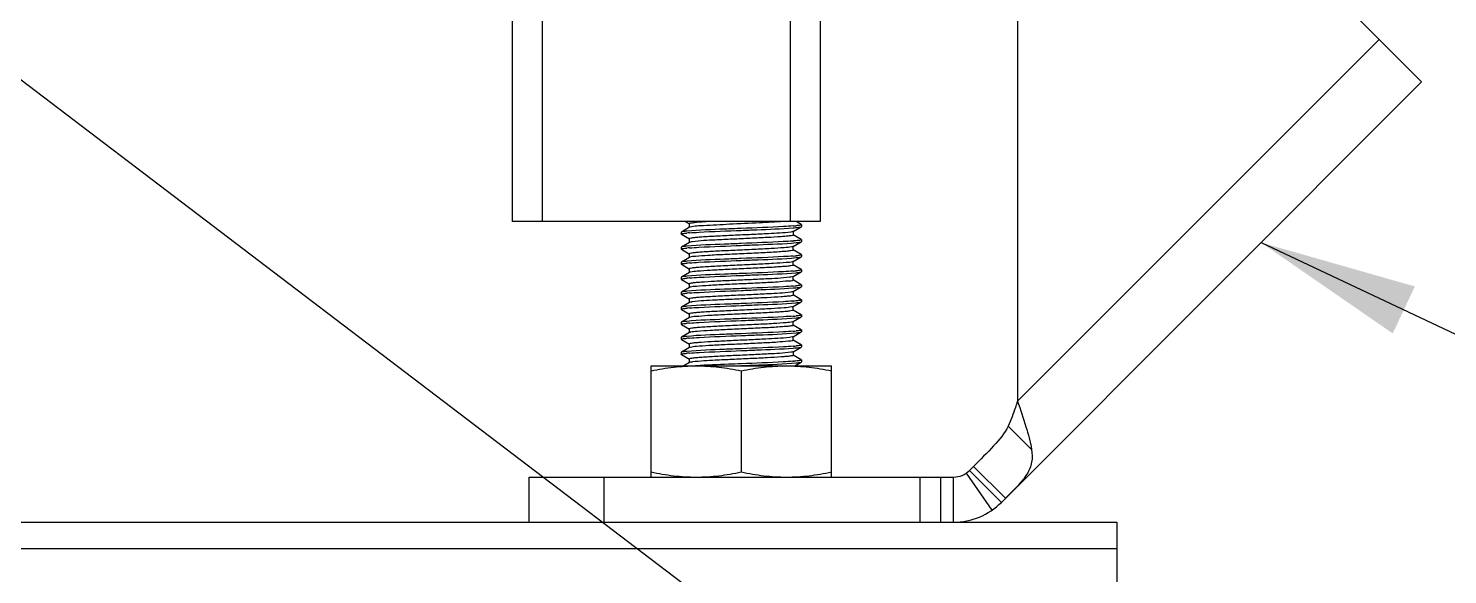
# Model space of a CAD drawing. Extents: x -1396510 to 1250330, y -1892470 to 1623980.
# Drawn here: x -1167623 to -1166724, y -63098 to -62752 of the extents above; entities that cross this region are included whole.
import ezdxf

# ---------------------------------------------------------------- set-up
doc = ezdxf.new("R2010")
doc.units = 0
doc.header["$LTSCALE"] = 1000
doc.header["$MEASUREMENT"] = 0
doc.styles.get("Standard").update_dxf_attribs({"font": 'gbenor.shx', "bigfont": 'gbcbig.shx'})
doc.dimstyles.get("Standard").update_dxf_attribs({"dimscale": 100, "dimtxt": 3.5, "dimasz": 1, "dimexe": 2.5, "dimexo": 3, "dimgap": 1.5, "dimtad": 1, "dimdec": 0, "dimzin": 0, "dimdsep": 46, "dimtxsty": 'Standard', "dimblk": 'ARCHTICK', "dimcen": 0.09, "dimadec": 0, "dimazin": 0, "dimtfac": 1, "dimtdec": 0, "dimtix": 1, "dimtmove": 2, "dimatfit": 3, "dimfxl": 0, "dimtolj": 1, "dimtzin": 0, "dimarcsym": 0})

# ---------------------------------------------------------------- blocks, each defined once
blk = doc.blocks.new('_ArchTick')
at = {"color": 0, "linetype": 'ByBlock', "const_width": 0.4}
blk.add_lwpolyline([(-0.5, -0.5), (0.5, 0.5)], dxfattribs=at)

msp = doc.modelspace()

# ---------------------------------------------------------------- linework, layer by layer
at = {"linetype": 'Continuous'}
for p, q in [((-1167316.59, -61271.79), (-1167316.59, -62874.07)), ((-1167297.55, -61271.79), (-1167297.55, -62874.07)), ((-1167140.48, -61271.79), (-1167140.48, -62874.07)), ((-1167121.44, -61271.79), (-1167121.44, -62874.07)), ((-1166740.4, -62785.66), (-1166874.55, -62651.51)), ((-1166996.43, -62701.99), (-1166996.43, -62987.84)), ((-1166996.43, -62987.84), (-1166767.33, -62758.73)), ((-1166740.4, -62785.66), (-1167006.66, -63051.92)), ((-1167121.44, -62874.07), (-1167316.59, -62874.07)), ((-1167206.91, -62874.07), (-1167204.24, -62875.62)), ((-1167204.34, -62875.5), (-1167204.34, -62877.88)), ((-1167133.43, -62875.99), (-1167136.74, -62874.07)), ((-1167133.43, -62875.99), (-1167133.34, -62876.1)), ((-1167133.34, -62876.1), (-1167133.34, -62877.29)), ((-1167209.4, -62880.75), (-1167209.49, -62880.86)), ((-1167209.49, -62880.86), (-1167209.49, -62882.05)), ((-1167209.4, -62882.15), (-1167209.49, -62882.05)), ((-1167204.24, -62877.76), (-1167209.4, -62880.75)), ((-1167209.4, -62882.15), (-1167204.24, -62885.14)), ((-1167204.34, -62885.02), (-1167204.34, -62887.4)), ((-1167138.59, -62880.38), (-1167133.43, -62877.39)), ((-1167133.43, -62885.51), (-1167138.59, -62882.52)), ((-1167138.49, -62880.26), (-1167138.49, -62882.64)), ((-1167133.43, -62877.39), (-1167133.34, -62877.29)), ((-1167209.4, -62890.27), (-1167209.49, -62890.38)), ((-1167209.49, -62890.38), (-1167209.49, -62891.57)), ((-1167209.4, -62891.67), (-1167209.49, -62891.57)), ((-1167204.24, -62887.28), (-1167209.4, -62890.27)), ((-1167209.4, -62891.67), (-1167204.24, -62894.66)), ((-1167138.59, -62889.9), (-1167133.43, -62886.91)), ((-1167133.43, -62895.03), (-1167138.59, -62892.04)), ((-1167138.49, -62892.16), (-1167138.49, -62889.78)), ((-1167133.43, -62885.51), (-1167133.34, -62885.62)), ((-1167133.43, -62886.91), (-1167133.34, -62886.81)), ((-1167133.34, -62885.62), (-1167133.34, -62886.81)), ((-1167209.4, -62899.79), (-1167209.49, -62899.9)), ((-1167209.49, -62899.9), (-1167209.49, -62901.09)), ((-1167209.4, -62901.19), (-1167209.49, -62901.08)), ((-1167204.24, -62896.8), (-1167209.4, -62899.79)), ((-1167209.4, -62901.19), (-1167204.24, -62904.18)), ((-1167204.34, -62894.54), (-1167204.34, -62896.92)), ((-1167204.12, -62896.74), (-1167204.24, -62896.8)), ((-1167138.59, -62899.42), (-1167133.43, -62896.43)), ((-1167133.43, -62904.55), (-1167138.59, -62901.56)), ((-1167138.49, -62901.68), (-1167138.49, -62899.3)), ((-1167133.43, -62895.03), (-1167133.34, -62895.14)), ((-1167133.43, -62896.43), (-1167133.34, -62896.33)), ((-1167133.34, -62895.14), (-1167133.34, -62896.33)), ((-1167209.4, -62909.31), (-1167209.49, -62909.41)), ((-1167209.49, -62909.41), (-1167209.49, -62910.6)), ((-1167209.4, -62910.71), (-1167209.49, -62910.6)), ((-1167204.24, -62906.32), (-1167209.4, -62909.31)), ((-1167209.4, -62910.71), (-1167204.24, -62913.7)), ((-1167204.34, -62904.06), (-1167204.34, -62906.44)), ((-1167138.59, -62908.94), (-1167138.74, -62909.01)), ((-1167138.59, -62908.94), (-1167133.43, -62905.95)), ((-1167133.43, -62914.07), (-1167138.59, -62911.08)), ((-1167138.49, -62911.2), (-1167138.49, -62908.82)), ((-1167133.43, -62904.55), (-1167133.34, -62904.65)), ((-1167133.43, -62905.95), (-1167133.34, -62905.84)), ((-1167133.34, -62904.65), (-1167133.34, -62905.84)), ((-1167209.4, -62918.83), (-1167209.49, -62918.93)), ((-1167209.49, -62918.93), (-1167209.49, -62920.12)), ((-1167209.4, -62920.23), (-1167209.49, -62920.12)), ((-1167204.24, -62915.84), (-1167209.4, -62918.83)), ((-1167209.4, -62920.23), (-1167204.24, -62923.22)), ((-1167204.34, -62913.58), (-1167204.34, -62915.96)), ((-1167138.59, -62918.46), (-1167133.43, -62915.47)), ((-1167133.43, -62923.59), (-1167138.59, -62920.6)), ((-1167138.49, -62918.34), (-1167138.49, -62920.72)), ((-1167133.43, -62914.07), (-1167133.34, -62914.17)), ((-1167133.43, -62915.47), (-1167133.34, -62915.36)), ((-1167133.34, -62914.17), (-1167133.34, -62915.36)), ((-1167209.4, -62928.35), (-1167209.49, -62928.45)), ((-1167209.49, -62928.45), (-1167209.49, -62929.64)), ((-1167209.4, -62929.75), (-1167209.49, -62929.64)), ((-1167204.24, -62925.36), (-1167209.4, -62928.35)), ((-1167209.4, -62929.75), (-1167204.24, -62932.74)), ((-1167204.34, -62923.1), (-1167204.34, -62925.48)), ((-1167138.59, -62927.98), (-1167133.43, -62924.99)), ((-1167138.49, -62930.24), (-1167138.49, -62927.86)), ((-1167133.43, -62923.59), (-1167133.34, -62923.69)), ((-1167133.43, -62924.99), (-1167133.34, -62924.88)), ((-1167133.34, -62923.69), (-1167133.34, -62924.88)), ((-1167209.4, -62937.87), (-1167209.49, -62937.97)), ((-1167209.49, -62937.97), (-1167209.49, -62939.16)), ((-1167204.24, -62934.88), (-1167209.4, -62937.87)), ((-1167204.34, -62932.62), (-1167204.34, -62935)), ((-1167204.12, -62934.82), (-1167204.24, -62934.88)), ((-1167133.43, -62933.11), (-1167138.59, -62930.12)), ((-1167138.59, -62937.5), (-1167133.43, -62934.51)), ((-1167138.49, -62939.76), (-1167138.49, -62937.38)), ((-1167133.43, -62933.11), (-1167133.34, -62933.21)), ((-1167133.43, -62934.51), (-1167133.34, -62934.4)), ((-1167133.34, -62933.21), (-1167133.34, -62934.4)), ((-1167209.4, -62939.27), (-1167209.49, -62939.16)), ((-1167209.4, -62947.39), (-1167209.49, -62947.49)), ((-1167209.49, -62947.49), (-1167209.49, -62948.68)), ((-1167209.4, -62939.27), (-1167204.24, -62942.26)), ((-1167204.24, -62944.4), (-1167209.4, -62947.39)), ((-1167204.34, -62942.14), (-1167204.34, -62944.52)), ((-1167138.59, -62947.02), (-1167138.74, -62947.08)), ((-1167133.43, -62942.63), (-1167138.59, -62939.64)), ((-1167138.59, -62947.02), (-1167133.43, -62944.03)), ((-1167138.49, -62949.28), (-1167138.49, -62946.9)), ((-1167133.43, -62942.63), (-1167133.34, -62942.73)), ((-1167133.43, -62944.03), (-1167133.34, -62943.92)), ((-1167133.34, -62942.73), (-1167133.34, -62943.92)), ((-1167209.4, -62948.79), (-1167209.49, -62948.68)), ((-1167209.4, -62956.91), (-1167209.49, -62957.01)), ((-1167209.49, -62957.01), (-1167209.49, -62958.2)), ((-1167209.4, -62948.79), (-1167204.24, -62951.78)), ((-1167204.24, -62953.92), (-1167209.4, -62956.91)), ((-1167204.34, -62951.66), (-1167204.34, -62954.04)), ((-1167133.43, -62952.15), (-1167138.59, -62949.16)), ((-1167138.59, -62956.54), (-1167133.43, -62953.55)), ((-1167138.49, -62956.42), (-1167138.49, -62958.8)), ((-1167133.43, -62952.15), (-1167133.34, -62952.25)), ((-1167133.43, -62953.55), (-1167133.34, -62953.44)), ((-1167133.34, -62952.25), (-1167133.34, -62953.44)), ((-1167228.53, -62965.46), (-1167114.3, -62965.46)), ((-1167228.53, -63035.9), (-1167228.53, -62965.46)), ((-1167209.4, -62958.31), (-1167209.49, -62958.2)), ((-1167209.4, -62958.31), (-1167204.24, -62961.3)), ((-1167204.24, -62963.44), (-1167207.73, -62965.46)), ((-1167204.34, -62961.18), (-1167204.34, -62963.56)), ((-1167199.98, -62965.44), (-1167200.37, -62965.46)), ((-1167174.39, -62965.46), (-1167171.42, -62965.34)), ((-1167133.43, -62961.67), (-1167138.59, -62958.68)), ((-1167137.56, -62965.46), (-1167133.43, -62963.07)), ((-1167133.43, -62961.67), (-1167133.34, -62961.77)), ((-1167133.43, -62963.07), (-1167133.34, -62962.96)), ((-1167133.34, -62961.77), (-1167133.34, -62962.96)), ((-1167114.3, -63035.9), (-1167114.3, -62965.46)), ((-1167171.42, -62968.68), (-1167171.42, -63032.69)), ((-1167002.32, -63003.58), (-1166987.53, -63018.37)), ((-1167305.88, -63035.9), (-1167036.95, -63035.9)), ((-1167305.88, -63064.46), (-1167305.88, -63035.9)), ((-1167258.28, -63064.46), (-1167258.28, -63035.9)), ((-1167058.18, -63064.46), (-1167058.18, -63035.9)), ((-1167044.94, -63064.46), (-1167044.94, -63035.9)), ((-1167036.95, -63064.46), (-1167036.95, -63035.9)), ((-1167028.86, -63033.39), (-1167012.69, -63056.93)), ((-1167024.31, -63029.18), (-1167026.86, -63031.72)), ((-1167006.66, -63051.92), (-1167026.86, -63031.72)), ((-1167004.12, -63049.37), (-1167024.31, -63029.18)), ((-1171217.18, -63064.46), (-1166933.43, -63064.46)), ((-1166933.43, -63064.46), (-1166933.43, -63259.61)), ((-1171217.18, -63081.12), (-1166933.43, -63081.12))]:
    msp.add_line(p, q, dxfattribs=at)
for centre, radius, start, end in [((-1167195.79, -62989.97), 109.05, 94.458, 95.31484), ((-1167202.91, -62881.13), 3.63, 105.09328, 106.14132), ((-1167146.48, -62774.85), 102.36, 274.44397, 275.50892), ((-1167195.92, -62997.95), 107.51, 94.45712, 95.35567), ((-1167149.98, -62741.27), 145.6, 274.42336, 274.54964), ((-1167195.94, -63007.29), 107.33, 94.45625, 95.36226), ((-1167146.49, -62793.76), 102.49, 274.44134, 275.50804), ((-1167195.84, -63017.91), 108.44, 94.45712, 95.33108), ((-1167146.53, -62802.75), 103.02, 274.4466, 275.48828), ((-1167195.79, -63028.04), 109.05, 94.458, 95.31484), ((-1167202.91, -62919.21), 3.63, 105.09328, 106.14132), ((-1167146.48, -62812.92), 102.36, 274.44397, 275.50892), ((-1167195.92, -63036.03), 107.51, 94.45712, 95.35567), ((-1167149.98, -62779.34), 145.6, 274.42336, 274.54964), ((-1167195.94, -63045.37), 107.33, 94.45625, 95.36226), ((-1167146.49, -62831.84), 102.49, 274.44134, 275.50804), ((-1167195.84, -63055.99), 108.44, 94.45712, 95.33108), ((-1167146.53, -62840.82), 103.02, 274.4466, 275.48828), ((-1167202.91, -62957.28), 3.63, 105.09328, 106.14132), ((-1167146.48, -62851), 102.36, 274.44397, 275.50892), ((-1167195.79, -63066.12), 109.05, 94.458, 95.31484), ((-1167149.98, -62817.42), 145.6, 274.42336, 274.54964), ((-1167036.95, -63021.63), 14.28, 270, 315.00006), ((-1167036.95, -63021.63), 42.84, 270, 315.00006)]:
    msp.add_arc(centre, radius, start, end, dxfattribs=at)
for points, knots in [([(-1167190.78, -62874.07), (-1167192.67, -62874.18), (-1167195.9, -62874.42), (-1167200.44, -62874.64), (-1167202.52, -62875.14), (-1167204.34, -62875.18), (-1167204.34, -62875.5)], [0, 0, 0, 0, 0.415981, 0.731164, 0.928613, 1, 1, 1, 1]), ([(-1167144.79, -62874.07), (-1167149.82, -62874.47), (-1167161.19, -62875.06), (-1167178.08, -62875.71), (-1167192.65, -62876.75), (-1167201.11, -62876.88), (-1167203.86, -62877.62)], [0, 0, 0, 0, 0.256105, 0.576785, 0.855532, 1, 1, 1, 1]), ([(-1167133.34, -62876.1), (-1167133.34, -62876.14), (-1167133.47, -62876.24), (-1167133.59, -62876.27), (-1167133.68, -62876.3)], [0, 0, 0, 0, 0.324871, 1, 1, 1, 1]), ([(-1167209.49, -62882.05), (-1167209.49, -62881.99), (-1167209.31, -62881.88), (-1167209.16, -62881.84), (-1167209.05, -62881.82)], [0, 0, 0, 0, 0.313847, 1, 1, 1, 1]), ([(-1167205.92, -62880.19), (-1167206.36, -62880.24), (-1167207.51, -62880.4), (-1167208.77, -62880.39), (-1167209.4, -62880.75)], [0, 0, 0, 0, 0.37952, 1, 1, 1, 1]), ([(-1167209.05, -62881.82), (-1167208.88, -62881.77), (-1167207.84, -62881.57), (-1167206.78, -62881.47), (-1167205.89, -62881.38)], [0, 0, 0, 0, 0.163234, 1, 1, 1, 1]), ([(-1167171.42, -62878.48), (-1167174.97, -62878.62), (-1167186.47, -62879.11), (-1167197.99, -62879.45), (-1167205.92, -62880.19)], [0, 0, 0, 0, 0.308576, 1, 1, 1, 1]), ([(-1167140.06, -62880.73), (-1167144.71, -62881.43), (-1167153.04, -62881.71), (-1167165.18, -62882.37), (-1167176.3, -62882.86), (-1167186.78, -62883.37), (-1167194.61, -62883.79), (-1167199.47, -62884.19), (-1167202.09, -62884.41), (-1167203.34, -62884.69), (-1167204.34, -62884.83), (-1167204.34, -62885.02)], [0, 0, 0, 0, 0.218787, 0.386207, 0.566108, 0.736243, 0.875583, 0.928118, 0.966979, 0.991, 1, 1, 1, 1]), ([(-1167204.27, -62881.24), (-1167202.25, -62881.08), (-1167191.31, -62880.42), (-1167180.35, -62880.02), (-1167171.42, -62879.67)], [0, 0, 0, 0, 0.184575, 1, 1, 1, 1]), ([(-1167203.92, -62877.64), (-1167203.98, -62877.66), (-1167204.09, -62877.69), (-1167204.19, -62877.74), (-1167204.24, -62877.76)], [0, 0, 0, 0, 0.572041, 1, 1, 1, 1]), ([(-1167138.49, -62882.64), (-1167138.49, -62882.83), (-1167139.46, -62882.97), (-1167140.68, -62883.24), (-1167143.23, -62883.46), (-1167147.97, -62883.85), (-1167155.63, -62884.27), (-1167165.92, -62884.78), (-1167176.91, -62885.26), (-1167189.12, -62885.9), (-1167197.56, -62886.23), (-1167202.35, -62886.87)], [0, 0, 0, 0, 0.00884, 0.032379, 0.070466, 0.122006, 0.258971, 0.426878, 0.605536, 0.773444, 1, 1, 1, 1]), ([(-1167138.55, -62876.9), (-1167140.56, -62877.06), (-1167151.51, -62877.72), (-1167162.48, -62878.12), (-1167171.42, -62878.48)], [0, 0, 0, 0, 0.184436, 1, 1, 1, 1]), ([(-1167171.42, -62879.67), (-1167168.16, -62879.54), (-1167157.21, -62879.08), (-1167146.26, -62878.69), (-1167138.6, -62878.09)], [0, 0, 0, 0, 0.297863, 1, 1, 1, 1]), ([(-1167138.59, -62880.38), (-1167138.66, -62880.42), (-1167139.14, -62880.6), (-1167139.64, -62880.67), (-1167140.06, -62880.73)], [0, 0, 0, 0, 0.147905, 1, 1, 1, 1]), ([(-1167138.6, -62878.09), (-1167137.41, -62878), (-1167135.72, -62877.76), (-1167133.91, -62877.67), (-1167133.43, -62877.39)], [0, 0, 0, 0, 0.683734, 1, 1, 1, 1]), ([(-1167133.68, -62876.3), (-1167133.83, -62876.34), (-1167134.81, -62876.55), (-1167135.81, -62876.65), (-1167136.65, -62876.73)], [0, 0, 0, 0, 0.157623, 1, 1, 1, 1]), ([(-1167209.49, -62891.57), (-1167209.49, -62891.52), (-1167209.34, -62891.41), (-1167209.21, -62891.38), (-1167209.11, -62891.35)], [0, 0, 0, 0, 0.318631, 1, 1, 1, 1]), ([(-1167205.89, -62889.71), (-1167206.34, -62889.75), (-1167207.5, -62889.92), (-1167208.77, -62889.9), (-1167209.4, -62890.27)], [0, 0, 0, 0, 0.379704, 1, 1, 1, 1]), ([(-1167209.11, -62891.35), (-1167208.95, -62891.3), (-1167207.9, -62891.09), (-1167206.84, -62890.99), (-1167205.96, -62890.91)], [0, 0, 0, 0, 0.159226, 1, 1, 1, 1]), ([(-1167171.42, -62888), (-1167174.96, -62888.14), (-1167186.46, -62888.63), (-1167197.97, -62888.97), (-1167205.89, -62889.71)], [0, 0, 0, 0, 0.308379, 1, 1, 1, 1]), ([(-1167139.38, -62890.13), (-1167140.96, -62890.45), (-1167145.36, -62890.78), (-1167153.35, -62891.31), (-1167163.71, -62891.81), (-1167175.08, -62892.33), (-1167185.94, -62892.84), (-1167194.11, -62893.28), (-1167199.21, -62893.68), (-1167201.97, -62893.91), (-1167203.28, -62894.2), (-1167204.34, -62894.34), (-1167204.34, -62894.54)], [0, 0, 0, 0, 0.074051, 0.202548, 0.368862, 0.551322, 0.726125, 0.870472, 0.925123, 0.96561, 0.990669, 1, 1, 1, 1]), ([(-1167204.28, -62890.76), (-1167202.26, -62890.6), (-1167191.31, -62889.94), (-1167180.35, -62889.54), (-1167171.42, -62889.19)], [0, 0, 0, 0, 0.184524, 1, 1, 1, 1]), ([(-1167202.35, -62886.87), (-1167202.58, -62886.9), (-1167203.21, -62887.01), (-1167203.88, -62887.07), (-1167204.24, -62887.28)], [0, 0, 0, 0, 0.360643, 1, 1, 1, 1]), ([(-1167138.49, -62892.16), (-1167138.49, -62892.38), (-1167139.64, -62892.5), (-1167141.05, -62892.82), (-1167144.03, -62893.05), (-1167149.49, -62893.47), (-1167158.17, -62893.92), (-1167169.59, -62894.45), (-1167181.28, -62895.01), (-1167191.61, -62895.45), (-1167198.99, -62896.15), (-1167202.95, -62896.28), (-1167204.12, -62896.74)], [0, 0, 0, 0, 0.009911, 0.036684, 0.079861, 0.138026, 0.290611, 0.473012, 0.659513, 0.823824, 0.942824, 1, 1, 1, 1]), ([(-1167138.76, -62886.43), (-1167140.78, -62886.59), (-1167151.66, -62887.24), (-1167162.55, -62887.64), (-1167171.42, -62888)], [0, 0, 0, 0, 0.18595, 1, 1, 1, 1]), ([(-1167171.42, -62889.19), (-1167167.81, -62889.04), (-1167156.22, -62888.54), (-1167144.61, -62888.22), (-1167136.65, -62887.44)], [0, 0, 0, 0, 0.310578, 1, 1, 1, 1]), ([(-1167138.59, -62889.9), (-1167138.69, -62889.95), (-1167138.95, -62890.04), (-1167139.21, -62890.1), (-1167139.38, -62890.13)], [0, 0, 0, 0, 0.388593, 1, 1, 1, 1]), ([(-1167134.63, -62886.01), (-1167134.87, -62886.05), (-1167136.14, -62886.22), (-1167137.41, -62886.33), (-1167138.44, -62886.41)], [0, 0, 0, 0, 0.190828, 1, 1, 1, 1]), ([(-1167136.65, -62887.44), (-1167136.24, -62887.4), (-1167135.18, -62887.25), (-1167134.01, -62887.25), (-1167133.43, -62886.91)], [0, 0, 0, 0, 0.377935, 1, 1, 1, 1]), ([(-1167133.34, -62885.62), (-1167133.34, -62885.66), (-1167133.77, -62885.98), (-1167134.22, -62885.95), (-1167134.63, -62886.01)], [0, 0, 0, 0, 0.093121, 1, 1, 1, 1]), ([(-1167209.49, -62901.08), (-1167209.49, -62901.03), (-1167209.32, -62900.92), (-1167209.17, -62900.89), (-1167209.06, -62900.86)], [0, 0, 0, 0, 0.315061, 1, 1, 1, 1]), ([(-1167205.96, -62899.24), (-1167206.4, -62899.28), (-1167207.53, -62899.44), (-1167208.78, -62899.43), (-1167209.4, -62899.79)], [0, 0, 0, 0, 0.37931, 1, 1, 1, 1]), ([(-1167209.06, -62900.86), (-1167208.9, -62900.81), (-1167207.87, -62900.61), (-1167206.83, -62900.51), (-1167205.97, -62900.43)], [0, 0, 0, 0, 0.163145, 1, 1, 1, 1]), ([(-1167171.42, -62897.52), (-1167174.97, -62897.66), (-1167186.49, -62898.15), (-1167198.02, -62898.49), (-1167205.96, -62899.24)], [0, 0, 0, 0, 0.308852, 1, 1, 1, 1]), ([(-1167138.89, -62899.54), (-1167140.21, -62899.93), (-1167144.3, -62900.17), (-1167151.91, -62900.78), (-1167162.26, -62901.25), (-1167173.85, -62901.79), (-1167185.09, -62902.32), (-1167193.6, -62902.76), (-1167198.94, -62903.18), (-1167201.85, -62903.41), (-1167203.22, -62903.72), (-1167204.34, -62903.85), (-1167204.34, -62904.06)], [0, 0, 0, 0, 0.062951, 0.18524, 0.350271, 0.535399, 0.715185, 0.864922, 0.92187, 0.964113, 0.990297, 1, 1, 1, 1]), ([(-1167204.27, -62900.28), (-1167202.26, -62900.12), (-1167191.31, -62899.46), (-1167180.35, -62899.06), (-1167171.42, -62898.71)], [0, 0, 0, 0, 0.18453, 1, 1, 1, 1]), ([(-1167138.49, -62901.68), (-1167138.49, -62901.89), (-1167139.58, -62902.02), (-1167140.92, -62902.32), (-1167143.76, -62902.55), (-1167148.97, -62902.96), (-1167157.32, -62903.4), (-1167168.36, -62903.92), (-1167179.85, -62904.45), (-1167190.21, -62904.94), (-1167198.02, -62905.5), (-1167202.27, -62905.8), (-1167203.72, -62906.15)], [0, 0, 0, 0, 0.00951, 0.035123, 0.076469, 0.132247, 0.279239, 0.456494, 0.640275, 0.805971, 0.931424, 1, 1, 1, 1]), ([(-1167138.55, -62895.94), (-1167140.57, -62896.1), (-1167151.52, -62896.76), (-1167162.48, -62897.16), (-1167171.42, -62897.52)], [0, 0, 0, 0, 0.184477, 1, 1, 1, 1]), ([(-1167171.42, -62898.71), (-1167167.82, -62898.56), (-1167156.24, -62898.07), (-1167144.64, -62897.74), (-1167136.68, -62896.96)], [0, 0, 0, 0, 0.310323, 1, 1, 1, 1]), ([(-1167138.59, -62899.42), (-1167138.63, -62899.44), (-1167138.73, -62899.49), (-1167138.83, -62899.52), (-1167138.89, -62899.54)], [0, 0, 0, 0, 0.430479, 1, 1, 1, 1]), ([(-1167136.68, -62896.96), (-1167136.27, -62896.92), (-1167135.19, -62896.77), (-1167134.02, -62896.77), (-1167133.43, -62896.43)], [0, 0, 0, 0, 0.378132, 1, 1, 1, 1]), ([(-1167133.7, -62895.34), (-1167133.85, -62895.39), (-1167134.82, -62895.59), (-1167135.82, -62895.69), (-1167136.65, -62895.77)], [0, 0, 0, 0, 0.159145, 1, 1, 1, 1]), ([(-1167133.34, -62895.14), (-1167133.34, -62895.18), (-1167133.48, -62895.28), (-1167133.6, -62895.32), (-1167133.7, -62895.34)], [0, 0, 0, 0, 0.322656, 1, 1, 1, 1]), ([(-1167209.49, -62910.6), (-1167209.49, -62910.56), (-1167209.33, -62910.45), (-1167209.2, -62910.41), (-1167209.1, -62910.39)], [0, 0, 0, 0, 0.317967, 1, 1, 1, 1]), ([(-1167205.97, -62908.76), (-1167206.4, -62908.8), (-1167207.54, -62908.96), (-1167208.78, -62908.95), (-1167209.4, -62909.31)], [0, 0, 0, 0, 0.379296, 1, 1, 1, 1]), ([(-1167209.1, -62910.39), (-1167208.93, -62910.34), (-1167207.88, -62910.13), (-1167206.81, -62910.03), (-1167205.92, -62909.94)], [0, 0, 0, 0, 0.159617, 1, 1, 1, 1]), ([(-1167171.42, -62907.03), (-1167174.97, -62907.18), (-1167186.49, -62907.67), (-1167198.03, -62908.01), (-1167205.97, -62908.76)], [0, 0, 0, 0, 0.308927, 1, 1, 1, 1]), ([(-1167140.94, -62909.41), (-1167145.86, -62910.01), (-1167154.4, -62910.37), (-1167166.67, -62910.99), (-1167177.52, -62911.47), (-1167187.62, -62911.97), (-1167195.1, -62912.38), (-1167199.73, -62912.77), (-1167202.21, -62912.99), (-1167203.4, -62913.25), (-1167204.34, -62913.4), (-1167204.34, -62913.58)], [0, 0, 0, 0, 0.234088, 0.402448, 0.579889, 0.745639, 0.880314, 0.930897, 0.968237, 0.991317, 1, 1, 1, 1]), ([(-1167204.27, -62909.8), (-1167202.25, -62909.64), (-1167191.31, -62908.98), (-1167180.35, -62908.58), (-1167171.42, -62908.22)], [0, 0, 0, 0, 0.184554, 1, 1, 1, 1]), ([(-1167203.72, -62906.15), (-1167203.83, -62906.17), (-1167204, -62906.22), (-1167204.17, -62906.28), (-1167204.24, -62906.32)], [0, 0, 0, 0, 0.59312, 1, 1, 1, 1]), ([(-1167138.59, -62911.32), (-1167139.47, -62911.84), (-1167142.99, -62911.81), (-1167149.42, -62912.61), (-1167158.92, -62912.96), (-1167169.93, -62913.52), (-1167181.16, -62914.03), (-1167191.15, -62914.5), (-1167198.54, -62915.07), (-1167202.53, -62915.34), (-1167203.86, -62915.7)], [0, 0, 0, 0, 0.046973, 0.152409, 0.303029, 0.479455, 0.658932, 0.818305, 0.937036, 1, 1, 1, 1]), ([(-1167138.55, -62905.46), (-1167140.56, -62905.62), (-1167151.51, -62906.28), (-1167162.48, -62906.68), (-1167171.42, -62907.03)], [0, 0, 0, 0, 0.184455, 1, 1, 1, 1]), ([(-1167171.42, -62908.22), (-1167167.81, -62908.08), (-1167156.22, -62907.58), (-1167144.61, -62907.26), (-1167136.65, -62906.48)], [0, 0, 0, 0, 0.310595, 1, 1, 1, 1]), ([(-1167138.74, -62909.01), (-1167138.85, -62909.05), (-1167139.57, -62909.24), (-1167140.31, -62909.33), (-1167140.94, -62909.41)], [0, 0, 0, 0, 0.158312, 1, 1, 1, 1]), ([(-1167138.49, -62911.2), (-1167138.49, -62911.22), (-1167138.52, -62911.27), (-1167138.56, -62911.3), (-1167138.59, -62911.32)], [0, 0, 0, 0, 0.402304, 1, 1, 1, 1]), ([(-1167133.7, -62904.86), (-1167133.86, -62904.91), (-1167134.84, -62905.12), (-1167135.84, -62905.21), (-1167136.68, -62905.29)], [0, 0, 0, 0, 0.159397, 1, 1, 1, 1]), ([(-1167136.65, -62906.48), (-1167136.24, -62906.44), (-1167135.18, -62906.29), (-1167134.01, -62906.29), (-1167133.43, -62905.95)], [0, 0, 0, 0, 0.377931, 1, 1, 1, 1]), ([(-1167133.34, -62904.65), (-1167133.34, -62904.7), (-1167133.48, -62904.8), (-1167133.61, -62904.84), (-1167133.7, -62904.86)], [0, 0, 0, 0, 0.322005, 1, 1, 1, 1]), ([(-1167209.49, -62920.12), (-1167209.49, -62920.07), (-1167209.31, -62919.96), (-1167209.16, -62919.92), (-1167209.05, -62919.89)], [0, 0, 0, 0, 0.313847, 1, 1, 1, 1]), ([(-1167205.92, -62918.27), (-1167206.36, -62918.31), (-1167207.51, -62918.48), (-1167208.77, -62918.46), (-1167209.4, -62918.83)], [0, 0, 0, 0, 0.37952, 1, 1, 1, 1]), ([(-1167209.05, -62919.89), (-1167208.88, -62919.85), (-1167207.84, -62919.64), (-1167206.78, -62919.54), (-1167205.89, -62919.46)], [0, 0, 0, 0, 0.163234, 1, 1, 1, 1]), ([(-1167171.42, -62916.55), (-1167174.97, -62916.7), (-1167186.47, -62917.19), (-1167197.99, -62917.53), (-1167205.92, -62918.27)], [0, 0, 0, 0, 0.308576, 1, 1, 1, 1]), ([(-1167140.06, -62918.81), (-1167144.71, -62919.51), (-1167153.04, -62919.79), (-1167165.18, -62920.45), (-1167176.3, -62920.93), (-1167186.78, -62921.45), (-1167194.61, -62921.87), (-1167199.47, -62922.26), (-1167202.09, -62922.49), (-1167203.34, -62922.77), (-1167204.34, -62922.91), (-1167204.34, -62923.1)], [0, 0, 0, 0, 0.218787, 0.386207, 0.566108, 0.736243, 0.875583, 0.928118, 0.966979, 0.991, 1, 1, 1, 1]), ([(-1167204.27, -62919.32), (-1167202.25, -62919.16), (-1167191.31, -62918.5), (-1167180.35, -62918.1), (-1167171.42, -62917.74)], [0, 0, 0, 0, 0.184575, 1, 1, 1, 1]), ([(-1167203.92, -62915.72), (-1167203.98, -62915.74), (-1167204.09, -62915.77), (-1167204.19, -62915.81), (-1167204.24, -62915.84)], [0, 0, 0, 0, 0.572041, 1, 1, 1, 1]), ([(-1167138.49, -62920.72), (-1167138.49, -62920.91), (-1167139.46, -62921.05), (-1167140.68, -62921.32), (-1167143.23, -62921.54), (-1167147.97, -62921.93), (-1167155.63, -62922.35), (-1167165.92, -62922.85), (-1167176.91, -62923.34), (-1167189.12, -62923.98), (-1167197.56, -62924.3), (-1167202.35, -62924.95)], [0, 0, 0, 0, 0.00884, 0.032379, 0.070466, 0.122006, 0.258971, 0.426878, 0.605536, 0.773444, 1, 1, 1, 1]), ([(-1167138.55, -62914.98), (-1167140.56, -62915.13), (-1167151.51, -62915.8), (-1167162.48, -62916.2), (-1167171.42, -62916.55)], [0, 0, 0, 0, 0.184436, 1, 1, 1, 1]), ([(-1167171.42, -62917.74), (-1167168.16, -62917.61), (-1167157.21, -62917.16), (-1167146.26, -62916.77), (-1167138.6, -62916.17)], [0, 0, 0, 0, 0.297863, 1, 1, 1, 1]), ([(-1167138.59, -62918.46), (-1167138.66, -62918.5), (-1167139.14, -62918.67), (-1167139.64, -62918.75), (-1167140.06, -62918.81)], [0, 0, 0, 0, 0.147905, 1, 1, 1, 1]), ([(-1167138.6, -62916.17), (-1167137.41, -62916.08), (-1167135.72, -62915.84), (-1167133.91, -62915.74), (-1167133.43, -62915.47)], [0, 0, 0, 0, 0.683734, 1, 1, 1, 1]), ([(-1167133.68, -62914.38), (-1167133.83, -62914.42), (-1167134.81, -62914.63), (-1167135.81, -62914.73), (-1167136.65, -62914.81)], [0, 0, 0, 0, 0.157623, 1, 1, 1, 1]), ([(-1167133.34, -62914.17), (-1167133.34, -62914.22), (-1167133.47, -62914.32), (-1167133.59, -62914.35), (-1167133.68, -62914.38)], [0, 0, 0, 0, 0.324871, 1, 1, 1, 1]), ([(-1167209.49, -62929.64), (-1167209.49, -62929.6), (-1167209.34, -62929.49), (-1167209.21, -62929.46), (-1167209.11, -62929.43)], [0, 0, 0, 0, 0.318631, 1, 1, 1, 1]), ([(-1167205.89, -62927.79), (-1167206.34, -62927.83), (-1167207.5, -62927.99), (-1167208.77, -62927.98), (-1167209.4, -62928.35)], [0, 0, 0, 0, 0.379704, 1, 1, 1, 1]), ([(-1167209.11, -62929.43), (-1167208.95, -62929.38), (-1167207.9, -62929.17), (-1167206.84, -62929.07), (-1167205.96, -62928.99)], [0, 0, 0, 0, 0.159226, 1, 1, 1, 1]), ([(-1167171.42, -62926.07), (-1167174.96, -62926.21), (-1167186.46, -62926.7), (-1167197.97, -62927.05), (-1167205.89, -62927.79)], [0, 0, 0, 0, 0.308379, 1, 1, 1, 1]), ([(-1167139.38, -62928.21), (-1167140.96, -62928.53), (-1167145.36, -62928.86), (-1167153.35, -62929.39), (-1167163.71, -62929.88), (-1167175.08, -62930.4), (-1167185.94, -62930.92), (-1167194.11, -62931.36), (-1167199.21, -62931.76), (-1167201.97, -62931.99), (-1167203.28, -62932.28), (-1167204.34, -62932.42), (-1167204.34, -62932.62)], [0, 0, 0, 0, 0.074051, 0.202548, 0.368862, 0.551322, 0.726125, 0.870472, 0.925123, 0.96561, 0.990669, 1, 1, 1, 1]), ([(-1167204.28, -62928.84), (-1167202.26, -62928.68), (-1167191.31, -62928.02), (-1167180.35, -62927.62), (-1167171.42, -62927.26)], [0, 0, 0, 0, 0.184524, 1, 1, 1, 1]), ([(-1167202.35, -62924.95), (-1167202.58, -62924.98), (-1167203.21, -62925.09), (-1167203.88, -62925.15), (-1167204.24, -62925.36)], [0, 0, 0, 0, 0.360643, 1, 1, 1, 1]), ([(-1167138.76, -62924.51), (-1167140.78, -62924.67), (-1167151.66, -62925.32), (-1167162.55, -62925.72), (-1167171.42, -62926.07)], [0, 0, 0, 0, 0.18595, 1, 1, 1, 1]), ([(-1167171.42, -62927.26), (-1167167.81, -62927.12), (-1167156.22, -62926.62), (-1167144.61, -62926.3), (-1167136.65, -62925.52)], [0, 0, 0, 0, 0.310578, 1, 1, 1, 1]), ([(-1167138.59, -62927.98), (-1167138.69, -62928.03), (-1167138.95, -62928.12), (-1167139.21, -62928.18), (-1167139.38, -62928.21)], [0, 0, 0, 0, 0.388593, 1, 1, 1, 1]), ([(-1167134.63, -62924.09), (-1167134.87, -62924.13), (-1167136.14, -62924.3), (-1167137.41, -62924.4), (-1167138.44, -62924.49)], [0, 0, 0, 0, 0.190828, 1, 1, 1, 1]), ([(-1167136.65, -62925.52), (-1167136.24, -62925.48), (-1167135.18, -62925.33), (-1167134.01, -62925.33), (-1167133.43, -62924.99)], [0, 0, 0, 0, 0.377935, 1, 1, 1, 1]), ([(-1167133.34, -62923.69), (-1167133.34, -62923.74), (-1167133.77, -62924.05), (-1167134.22, -62924.03), (-1167134.63, -62924.09)], [0, 0, 0, 0, 0.093121, 1, 1, 1, 1]), ([(-1167209.49, -62939.16), (-1167209.49, -62939.11), (-1167209.32, -62939), (-1167209.17, -62938.96), (-1167209.06, -62938.93)], [0, 0, 0, 0, 0.315061, 1, 1, 1, 1]), ([(-1167205.96, -62937.31), (-1167206.4, -62937.36), (-1167207.53, -62937.52), (-1167208.78, -62937.51), (-1167209.4, -62937.87)], [0, 0, 0, 0, 0.37931, 1, 1, 1, 1]), ([(-1167209.06, -62938.93), (-1167208.9, -62938.89), (-1167207.87, -62938.69), (-1167206.83, -62938.59), (-1167205.97, -62938.51)], [0, 0, 0, 0, 0.163145, 1, 1, 1, 1]), ([(-1167171.42, -62935.59), (-1167174.97, -62935.73), (-1167186.49, -62936.23), (-1167198.02, -62936.56), (-1167205.96, -62937.31)], [0, 0, 0, 0, 0.308852, 1, 1, 1, 1]), ([(-1167138.89, -62937.61), (-1167140.21, -62938.01), (-1167144.3, -62938.25), (-1167151.91, -62938.86), (-1167162.26, -62939.33), (-1167173.85, -62939.87), (-1167185.09, -62940.4), (-1167193.6, -62940.84), (-1167198.94, -62941.26), (-1167201.85, -62941.49), (-1167203.22, -62941.8), (-1167204.34, -62941.93), (-1167204.34, -62942.14)], [0, 0, 0, 0, 0.062951, 0.18524, 0.350271, 0.535399, 0.715185, 0.864922, 0.92187, 0.964113, 0.990297, 1, 1, 1, 1]), ([(-1167204.27, -62938.36), (-1167202.26, -62938.2), (-1167191.31, -62937.54), (-1167180.35, -62937.14), (-1167171.42, -62936.78)], [0, 0, 0, 0, 0.18453, 1, 1, 1, 1]), ([(-1167138.49, -62930.24), (-1167138.49, -62930.46), (-1167139.64, -62930.58), (-1167141.05, -62930.9), (-1167144.03, -62931.13), (-1167149.49, -62931.55), (-1167158.17, -62932), (-1167169.59, -62932.53), (-1167181.28, -62933.09), (-1167191.61, -62933.53), (-1167198.99, -62934.23), (-1167202.95, -62934.36), (-1167204.12, -62934.82)], [0, 0, 0, 0, 0.009911, 0.036684, 0.079861, 0.138026, 0.290611, 0.473012, 0.659513, 0.823824, 0.942824, 1, 1, 1, 1]), ([(-1167138.55, -62934.02), (-1167140.57, -62934.17), (-1167151.52, -62934.84), (-1167162.48, -62935.24), (-1167171.42, -62935.59)], [0, 0, 0, 0, 0.184477, 1, 1, 1, 1]), ([(-1167171.42, -62936.78), (-1167167.82, -62936.64), (-1167156.24, -62936.14), (-1167144.64, -62935.82), (-1167136.68, -62935.04)], [0, 0, 0, 0, 0.310323, 1, 1, 1, 1]), ([(-1167138.59, -62937.5), (-1167138.63, -62937.52), (-1167138.73, -62937.56), (-1167138.83, -62937.6), (-1167138.89, -62937.61)], [0, 0, 0, 0, 0.430479, 1, 1, 1, 1]), ([(-1167136.68, -62935.04), (-1167136.27, -62935), (-1167135.19, -62934.85), (-1167134.02, -62934.85), (-1167133.43, -62934.51)], [0, 0, 0, 0, 0.378132, 1, 1, 1, 1]), ([(-1167133.7, -62933.42), (-1167133.85, -62933.47), (-1167134.82, -62933.67), (-1167135.82, -62933.77), (-1167136.65, -62933.85)], [0, 0, 0, 0, 0.159145, 1, 1, 1, 1]), ([(-1167133.34, -62933.21), (-1167133.34, -62933.26), (-1167133.48, -62933.36), (-1167133.6, -62933.39), (-1167133.7, -62933.42)], [0, 0, 0, 0, 0.322656, 1, 1, 1, 1]), ([(-1167205.97, -62946.84), (-1167206.4, -62946.88), (-1167207.54, -62947.04), (-1167208.78, -62947.03), (-1167209.4, -62947.39)], [0, 0, 0, 0, 0.379296, 1, 1, 1, 1]), ([(-1167209.1, -62948.46), (-1167208.93, -62948.42), (-1167207.88, -62948.21), (-1167206.81, -62948.1), (-1167205.92, -62948.02)], [0, 0, 0, 0, 0.159617, 1, 1, 1, 1]), ([(-1167171.42, -62945.11), (-1167174.97, -62945.25), (-1167186.49, -62945.75), (-1167198.03, -62946.08), (-1167205.97, -62946.84)], [0, 0, 0, 0, 0.308927, 1, 1, 1, 1]), ([(-1167140.94, -62947.49), (-1167145.86, -62948.08), (-1167154.4, -62948.44), (-1167166.67, -62949.07), (-1167177.52, -62949.55), (-1167187.62, -62950.05), (-1167195.1, -62950.46), (-1167199.73, -62950.84), (-1167202.21, -62951.06), (-1167203.4, -62951.33), (-1167204.34, -62951.47), (-1167204.34, -62951.66)], [0, 0, 0, 0, 0.234088, 0.402448, 0.579889, 0.745639, 0.880314, 0.930897, 0.968237, 0.991317, 1, 1, 1, 1]), ([(-1167204.27, -62947.88), (-1167202.25, -62947.72), (-1167191.31, -62947.06), (-1167180.35, -62946.66), (-1167171.42, -62946.3)], [0, 0, 0, 0, 0.184554, 1, 1, 1, 1]), ([(-1167203.72, -62944.22), (-1167203.83, -62944.25), (-1167204, -62944.3), (-1167204.17, -62944.36), (-1167204.24, -62944.4)], [0, 0, 0, 0, 0.59312, 1, 1, 1, 1]), ([(-1167138.49, -62939.76), (-1167138.49, -62939.97), (-1167139.58, -62940.1), (-1167140.92, -62940.4), (-1167143.76, -62940.62), (-1167148.97, -62941.04), (-1167157.32, -62941.48), (-1167168.36, -62942), (-1167179.85, -62942.53), (-1167190.21, -62943.01), (-1167198.02, -62943.58), (-1167202.27, -62943.88), (-1167203.72, -62944.22)], [0, 0, 0, 0, 0.00951, 0.035123, 0.076469, 0.132247, 0.279239, 0.456494, 0.640275, 0.805971, 0.931424, 1, 1, 1, 1]), ([(-1167138.55, -62943.53), (-1167140.56, -62943.69), (-1167151.51, -62944.36), (-1167162.48, -62944.76), (-1167171.42, -62945.11)], [0, 0, 0, 0, 0.184455, 1, 1, 1, 1]), ([(-1167171.42, -62946.3), (-1167167.81, -62946.16), (-1167156.22, -62945.66), (-1167144.61, -62945.34), (-1167136.65, -62944.56)], [0, 0, 0, 0, 0.310595, 1, 1, 1, 1]), ([(-1167138.74, -62947.08), (-1167138.85, -62947.13), (-1167139.57, -62947.32), (-1167140.31, -62947.41), (-1167140.94, -62947.49)], [0, 0, 0, 0, 0.158312, 1, 1, 1, 1]), ([(-1167133.7, -62942.94), (-1167133.86, -62942.99), (-1167134.84, -62943.19), (-1167135.84, -62943.29), (-1167136.68, -62943.37)], [0, 0, 0, 0, 0.159397, 1, 1, 1, 1]), ([(-1167136.65, -62944.56), (-1167136.24, -62944.52), (-1167135.18, -62944.37), (-1167134.01, -62944.37), (-1167133.43, -62944.03)], [0, 0, 0, 0, 0.377931, 1, 1, 1, 1]), ([(-1167133.34, -62942.73), (-1167133.34, -62942.78), (-1167133.48, -62942.88), (-1167133.61, -62942.92), (-1167133.7, -62942.94)], [0, 0, 0, 0, 0.322005, 1, 1, 1, 1]), ([(-1167209.49, -62948.68), (-1167209.49, -62948.63), (-1167209.33, -62948.53), (-1167209.2, -62948.49), (-1167209.1, -62948.46)], [0, 0, 0, 0, 0.317967, 1, 1, 1, 1]), ([(-1167205.92, -62956.35), (-1167206.36, -62956.39), (-1167207.51, -62956.55), (-1167208.77, -62956.54), (-1167209.4, -62956.91)], [0, 0, 0, 0, 0.37952, 1, 1, 1, 1]), ([(-1167171.42, -62954.63), (-1167174.97, -62954.77), (-1167186.47, -62955.26), (-1167197.99, -62955.6), (-1167205.92, -62956.35)], [0, 0, 0, 0, 0.308576, 1, 1, 1, 1]), ([(-1167140.06, -62956.89), (-1167144.71, -62957.59), (-1167153.04, -62957.87), (-1167165.18, -62958.53), (-1167176.3, -62959.01), (-1167186.78, -62959.52), (-1167194.61, -62959.95), (-1167199.47, -62960.34), (-1167202.09, -62960.56), (-1167203.34, -62960.84), (-1167204.34, -62960.98), (-1167204.34, -62961.18)], [0, 0, 0, 0, 0.218787, 0.386207, 0.566108, 0.736243, 0.875583, 0.928118, 0.966979, 0.991, 1, 1, 1, 1]), ([(-1167204.27, -62957.4), (-1167202.25, -62957.24), (-1167191.31, -62956.58), (-1167180.35, -62956.18), (-1167171.42, -62955.82)], [0, 0, 0, 0, 0.184575, 1, 1, 1, 1]), ([(-1167203.92, -62953.8), (-1167203.98, -62953.81), (-1167204.09, -62953.85), (-1167204.19, -62953.89), (-1167204.24, -62953.92)], [0, 0, 0, 0, 0.572041, 1, 1, 1, 1]), ([(-1167138.59, -62949.39), (-1167139.47, -62949.92), (-1167142.99, -62949.89), (-1167149.42, -62950.69), (-1167158.92, -62951.04), (-1167169.93, -62951.6), (-1167181.16, -62952.11), (-1167191.15, -62952.58), (-1167198.54, -62953.15), (-1167202.53, -62953.42), (-1167203.86, -62953.78)], [0, 0, 0, 0, 0.046973, 0.152409, 0.303029, 0.479455, 0.658932, 0.818305, 0.937036, 1, 1, 1, 1]), ([(-1167138.55, -62953.05), (-1167140.56, -62953.21), (-1167151.51, -62953.88), (-1167162.48, -62954.28), (-1167171.42, -62954.63)], [0, 0, 0, 0, 0.184436, 1, 1, 1, 1]), ([(-1167171.42, -62955.82), (-1167168.16, -62955.69), (-1167157.21, -62955.24), (-1167146.26, -62954.85), (-1167138.6, -62954.25)], [0, 0, 0, 0, 0.297863, 1, 1, 1, 1]), ([(-1167138.59, -62956.54), (-1167138.66, -62956.57), (-1167139.14, -62956.75), (-1167139.64, -62956.82), (-1167140.06, -62956.89)], [0, 0, 0, 0, 0.147905, 1, 1, 1, 1]), ([(-1167138.6, -62954.25), (-1167137.41, -62954.15), (-1167135.72, -62953.92), (-1167133.91, -62953.82), (-1167133.43, -62953.55)], [0, 0, 0, 0, 0.683734, 1, 1, 1, 1]), ([(-1167138.49, -62949.28), (-1167138.49, -62949.3), (-1167138.52, -62949.35), (-1167138.56, -62949.38), (-1167138.59, -62949.39)], [0, 0, 0, 0, 0.402304, 1, 1, 1, 1]), ([(-1167133.68, -62952.46), (-1167133.83, -62952.5), (-1167134.81, -62952.71), (-1167135.81, -62952.81), (-1167136.65, -62952.89)], [0, 0, 0, 0, 0.157623, 1, 1, 1, 1]), ([(-1167133.34, -62952.25), (-1167133.34, -62952.3), (-1167133.47, -62952.4), (-1167133.59, -62952.43), (-1167133.68, -62952.46)], [0, 0, 0, 0, 0.324871, 1, 1, 1, 1]), ([(-1167228.53, -62968.68), (-1167223.83, -62967.69), (-1167214.36, -62966.06), (-1167204.76, -62965.46), (-1167199.97, -62965.46)], [0, 0, 0, 0, 0.500766, 1, 1, 1, 1]), ([(-1167209.49, -62958.2), (-1167209.49, -62958.15), (-1167209.31, -62958.04), (-1167209.16, -62958), (-1167209.05, -62957.97)], [0, 0, 0, 0, 0.313847, 1, 1, 1, 1]), ([(-1167209.05, -62957.97), (-1167208.88, -62957.93), (-1167207.84, -62957.72), (-1167206.78, -62957.62), (-1167205.89, -62957.54)], [0, 0, 0, 0, 0.163234, 1, 1, 1, 1]), ([(-1167202.35, -62963.03), (-1167202.58, -62963.06), (-1167203.21, -62963.16), (-1167203.88, -62963.23), (-1167204.24, -62963.44)], [0, 0, 0, 0, 0.360643, 1, 1, 1, 1]), ([(-1167138.49, -62958.8), (-1167138.49, -62958.99), (-1167139.46, -62959.13), (-1167140.68, -62959.4), (-1167143.23, -62959.62), (-1167147.97, -62960.01), (-1167155.63, -62960.43), (-1167165.92, -62960.93), (-1167176.91, -62961.41), (-1167189.12, -62962.06), (-1167197.56, -62962.38), (-1167202.35, -62963.03)], [0, 0, 0, 0, 0.00884, 0.032379, 0.070466, 0.122006, 0.258971, 0.426878, 0.605536, 0.773444, 1, 1, 1, 1]), ([(-1167171.42, -62964.15), (-1167174.09, -62964.26), (-1167183.61, -62964.64), (-1167193.14, -62965.02), (-1167199.98, -62965.44)], [0, 0, 0, 0, 0.280435, 1, 1, 1, 1]), ([(-1167199.97, -62965.46), (-1167195.18, -62965.46), (-1167185.58, -62966.06), (-1167176.12, -62967.69), (-1167171.42, -62968.68)], [0, 0, 0, 0, 0.499234, 1, 1, 1, 1]), ([(-1167138.76, -62962.59), (-1167140.78, -62962.75), (-1167151.66, -62963.4), (-1167162.55, -62963.8), (-1167171.42, -62964.15)], [0, 0, 0, 0, 0.18595, 1, 1, 1, 1]), ([(-1167171.42, -62965.34), (-1167167.81, -62965.2), (-1167156.22, -62964.7), (-1167144.61, -62964.37), (-1167136.65, -62963.6)], [0, 0, 0, 0, 0.310578, 1, 1, 1, 1]), ([(-1167171.42, -62968.68), (-1167166.71, -62967.69), (-1167157.25, -62966.06), (-1167147.65, -62965.46), (-1167142.86, -62965.46)], [0, 0, 0, 0, 0.500766, 1, 1, 1, 1]), ([(-1167142.86, -62965.46), (-1167138.07, -62965.46), (-1167128.47, -62966.06), (-1167119, -62967.69), (-1167114.3, -62968.68)], [0, 0, 0, 0, 0.499234, 1, 1, 1, 1]), ([(-1167134.63, -62962.17), (-1167134.87, -62962.2), (-1167136.14, -62962.37), (-1167137.41, -62962.48), (-1167138.44, -62962.56)], [0, 0, 0, 0, 0.190828, 1, 1, 1, 1]), ([(-1167136.65, -62963.6), (-1167136.24, -62963.56), (-1167135.18, -62963.41), (-1167134.01, -62963.41), (-1167133.43, -62963.07)], [0, 0, 0, 0, 0.377935, 1, 1, 1, 1]), ([(-1167133.34, -62961.77), (-1167133.34, -62961.81), (-1167133.77, -62962.13), (-1167134.22, -62962.1), (-1167134.63, -62962.17)], [0, 0, 0, 0, 0.093121, 1, 1, 1, 1]), ([(-1166996.43, -62987.84), (-1166996.87, -62989.2), (-1166998.6, -62994.53), (-1167000.5, -62999.82), (-1167002.32, -63003.58)], [0, 0, 0, 0, 0.255061, 1, 1, 1, 1]), ([(-1166996.43, -62987.84), (-1166994.59, -62993.2), (-1166991.15, -63003.23), (-1166988.33, -63013.5), (-1166987.53, -63018.37)], [0, 0, 0, 0, 0.53484, 1, 1, 1, 1]), ([(-1167002.32, -63003.58), (-1167004.58, -63008.27), (-1167012, -63017.05), (-1167020.02, -63024.89), (-1167024.31, -63029.18)], [0, 0, 0, 0, 0.46168, 1, 1, 1, 1]), ([(-1166987.53, -63018.37), (-1166987.09, -63021.06), (-1166986.92, -63026.61), (-1166990.3, -63034.69), (-1166996.6, -63041.93), (-1167001.49, -63046.74), (-1167004.12, -63049.37)], [0, 0, 0, 0, 0.222359, 0.440545, 0.696247, 1, 1, 1, 1]), ([(-1167228.53, -63032.69), (-1167223.83, -63033.68), (-1167214.36, -63035.3), (-1167204.76, -63035.9), (-1167199.97, -63035.9)], [0, 0, 0, 0, 0.500766, 1, 1, 1, 1]), ([(-1167199.97, -63035.9), (-1167195.18, -63035.9), (-1167185.58, -63035.3), (-1167176.12, -63033.68), (-1167171.42, -63032.69)], [0, 0, 0, 0, 0.499234, 1, 1, 1, 1]), ([(-1167171.42, -63032.69), (-1167166.71, -63033.68), (-1167157.25, -63035.3), (-1167147.65, -63035.9), (-1167142.86, -63035.9)], [0, 0, 0, 0, 0.500766, 1, 1, 1, 1]), ([(-1167142.86, -63035.9), (-1167138.07, -63035.9), (-1167128.47, -63035.3), (-1167119, -63033.68), (-1167114.3, -63032.69)], [0, 0, 0, 0, 0.499234, 1, 1, 1, 1])]:
    msp.add_open_spline(points, degree=3, knots=knots, dxfattribs=at)

# ---------------------------------------------------------------- leaders
for points, override in [([(-1167885.37, -62588.49), (-1166506.08, -63636.83)], {"dimgap": 20, "dimtad": 0}), ([(-1166842.15, -62887.41), (-1166429.32, -63082.14)], {"dimgap": 0.09})]:
    msp.add_leader(points, dimstyle='Standard', override=override)

doc.saveas('drawing.dxf')
